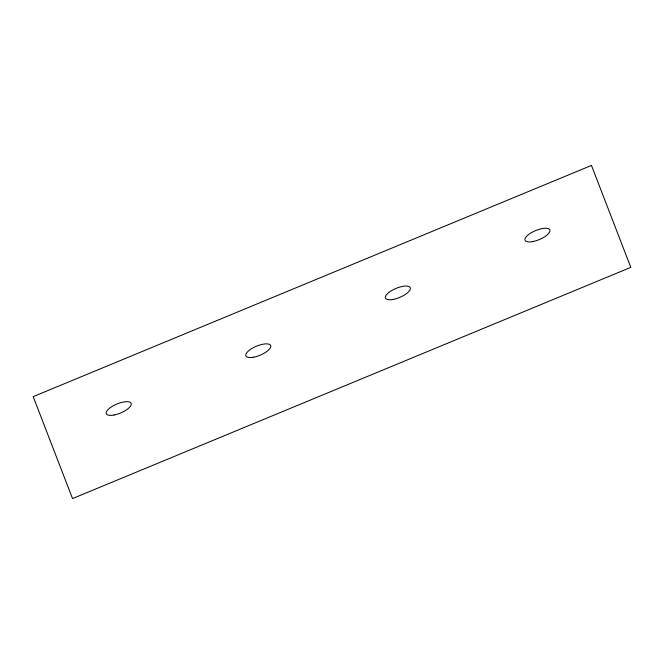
<?xml version="1.0" encoding="UTF-8"?>
<svg xmlns="http://www.w3.org/2000/svg" width="664" height="664" viewBox="0 0 664 664"><rect width="100%" height="100%" fill="white"/><g stroke="black" fill="none" stroke-linecap="round" stroke-linejoin="round"><path stroke-width="1" d="M591.466 165.419L33.2 396.64L72.534 498.581L630.8 267.36L591.466 165.419M532.719 241.596A13.446 4.864 -22.7 0 0 549.842 229.952A13.446 4.864 -22.7 0 0 529.689 233.745A13.446 4.864 -22.7 0 0 532.719 241.596M393.154 299.406A13.446 4.864 -22.7 0 0 410.269 287.761A13.446 4.864 -22.7 0 0 390.125 291.546A13.446 4.864 -22.7 0 0 393.154 299.406M253.59 357.207A13.446 4.864 -22.7 0 0 270.704 345.562A13.446 4.864 -22.7 0 0 250.56 349.355A13.446 4.864 -22.7 0 0 253.59 357.207M114.025 415.017A13.446 4.864 -22.7 0 0 131.14 403.372A13.446 4.864 -22.7 0 0 110.988 407.156A13.446 4.864 -22.7 0 0 114.025 415.017"/></g></svg>
